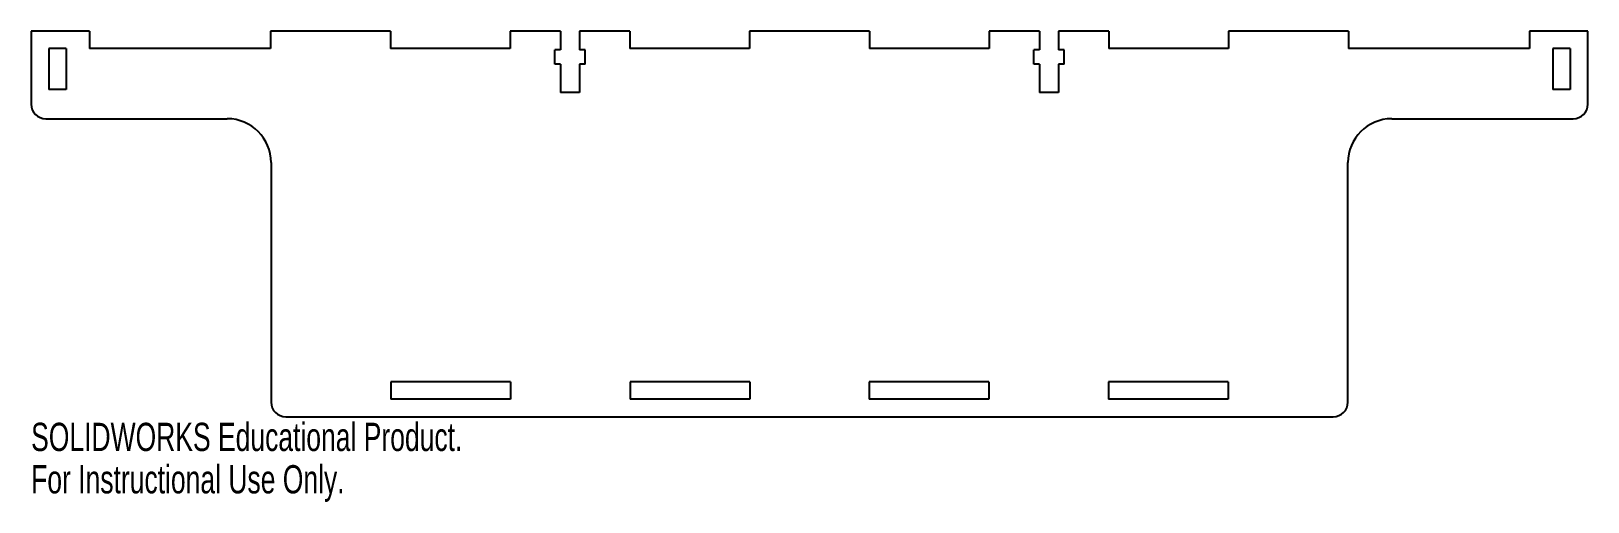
# Model space of a CAD drawing. Header units: millimetres. Extents: x -133 to 133, y -48 to 33.
import ezdxf

# ---------------------------------------------------------------- set-up
doc = ezdxf.new("R2010")
doc.units = ezdxf.units.MM
doc.styles.add('SLDTEXTSTYLE0', font='TXT', dxfattribs={"width": 0.7})

msp = doc.modelspace()

# ---------------------------------------------------------------- linework, layer by layer
at = {"color": 7, "linetype": 'Continuous', "lineweight": 25}
for p, q in [((-123, 33), (-133, 33)), ((-133, 33), (-133, 20.5)), ((-123, 33), (-123, 30)), ((-71.62, 33), (-92.08, 33)), ((-92.08, 33), (-92.08, 30)), ((-71.62, 33), (-71.62, 30)), ((-42.52, 33), (-51.15, 33)), ((-51.15, 33), (-51.15, 30)), ((-42.52, 33), (-42.52, 29.82)), ((-30.69, 33), (-39.32, 33)), ((-39.32, 33), (-39.32, 29.82)), ((-30.69, 33), (-30.69, 30)), ((10.23, 33), (-10.23, 33)), ((-10.23, 33), (-10.23, 30)), ((10.23, 33), (10.23, 30)), ((39.32, 33), (30.69, 33)), ((30.69, 33), (30.69, 30)), ((39.32, 33), (39.32, 29.82)), ((51.15, 33), (42.52, 33)), ((42.52, 33), (42.52, 29.82)), ((51.15, 33), (51.15, 30)), ((92.08, 33), (71.62, 33)), ((71.62, 33), (71.62, 30)), ((92.08, 33), (92.08, 30)), ((133, 33), (123, 33)), ((123, 33), (123, 30)), ((133, 20.5), (133, 33)), ((-130, 30), (-130, 23)), ((-127, 30), (-130, 30)), ((-127, 30), (-127, 23)), ((-92.08, 30), (-123, 30)), ((-51.15, 30), (-71.62, 30)), ((-43.52, 27.32), (-43.52, 29.82)), ((-42.52, 29.82), (-43.52, 29.82)), ((-38.32, 29.82), (-39.32, 29.82)), ((-38.32, 27.32), (-38.32, 29.82)), ((-10.23, 30), (-30.69, 30)), ((30.69, 30), (10.23, 30)), ((38.32, 27.32), (38.32, 29.82)), ((39.32, 29.82), (38.32, 29.82)), ((43.52, 29.82), (42.52, 29.82)), ((43.52, 27.32), (43.52, 29.82)), ((71.62, 30), (51.15, 30)), ((123, 30), (92.08, 30)), ((127, 30), (127, 23)), ((130, 30), (127, 30)), ((130, 30), (130, 23)), ((-42.52, 27.32), (-43.52, 27.32)), ((-42.52, 27.32), (-42.52, 22.5)), ((-38.32, 27.32), (-39.32, 27.32)), ((-39.32, 27.32), (-39.32, 22.5)), ((39.32, 27.32), (38.32, 27.32)), ((39.32, 27.32), (39.32, 22.5)), ((43.52, 27.32), (42.52, 27.32)), ((42.52, 27.32), (42.52, 22.5)), ((-127, 23), (-130, 23)), ((-39.32, 22.5), (-42.52, 22.5)), ((42.52, 22.5), (39.32, 22.5)), ((130, 23), (127, 23)), ((-130.5, 18), (-99.5, 18)), ((99.5, 18), (130.5, 18)), ((-92, 10.5), (-92, -30.5)), ((92, -30.5), (92, 10.5)), ((-71.56, -27), (-71.56, -30)), ((-51.11, -27), (-71.56, -27)), ((-51.11, -27), (-51.11, -30)), ((-30.67, -27), (-30.67, -30)), ((-10.22, -27), (-30.67, -27)), ((-10.22, -27), (-10.22, -30)), ((10.22, -27), (10.22, -30)), ((30.67, -27), (10.22, -27)), ((30.67, -27), (30.67, -30)), ((51.11, -27), (51.11, -30)), ((71.56, -27), (51.11, -27)), ((71.56, -27), (71.56, -30)), ((-51.11, -30), (-71.56, -30)), ((-10.22, -30), (-30.67, -30)), ((30.67, -30), (10.22, -30)), ((71.56, -30), (51.11, -30)), ((-89.5, -33), (89.5, -33))]:
    msp.add_line(p, q, dxfattribs=at)
for centre, radius, start, end in [((-130.5, 20.5), 2.5, 180, 270), ((130.5, 20.5), 2.5, 270, 0), ((-99.5, 10.5), 7.5, 0, 90), ((99.5, 10.5), 7.5, 90, 180), ((-89.5, -30.5), 2.5, 180, 270), ((89.5, -30.5), 2.5, 270, 0)]:
    msp.add_arc(centre, radius, start, end, dxfattribs=at)

# ---------------------------------------------------------------- texts
at = {"color": 7, "linetype": 'Continuous', "char_height": 4.8336, "attachment_point": 1, "style": 'SLDTEXTSTYLE0'}
for s, insert in [('SOLIDWORKS Educational Product.', (-133, -34.02)), ('For Instructional Use Only.', (-133, -41.27))]:
    msp.add_mtext(s, dxfattribs=dict(at, insert=insert))

doc.saveas('drawing.dxf')
